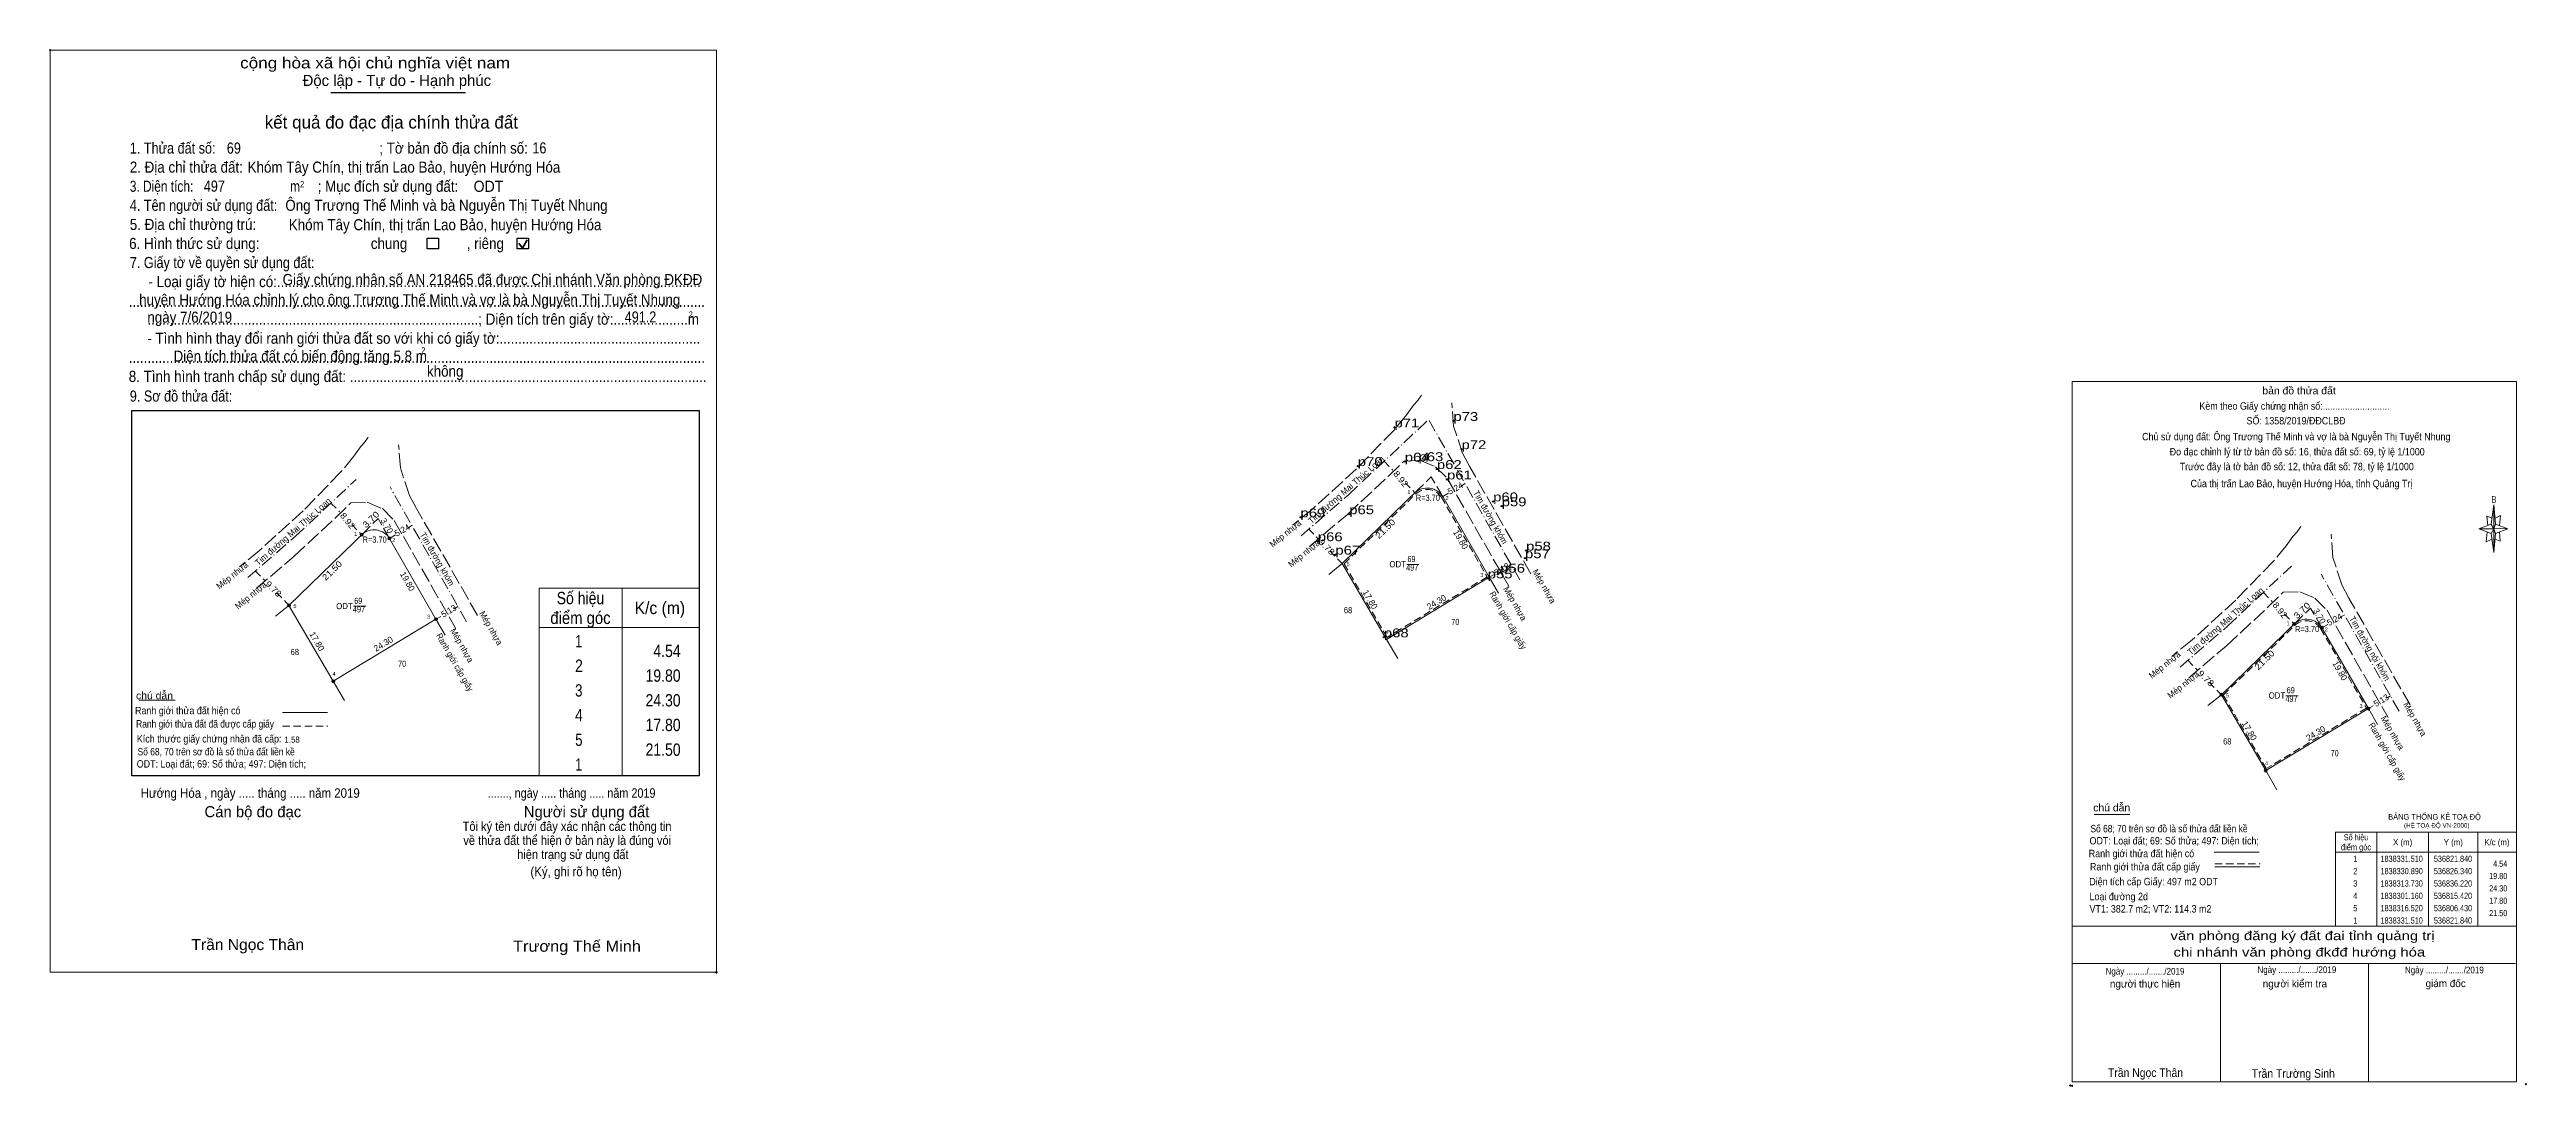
# Model space of a CAD drawing. Header units: metres. Extents: x 536544 to 537046, y 1838211 to 1838421.
import ezdxf
from ezdxf.enums import TextEntityAlignment as Align

# ---------------------------------------------------------------- set-up
doc = ezdxf.new("R2010")
doc.units = ezdxf.units.M
doc.header["$LTSCALE"] = 0.5
doc.header["$PDMODE"] = 32
doc.header["$PDSIZE"] = 0.25
for name, pattern in [('DOT_DASHED', [7.7, 5, -1.2, 0.3, -1.2]), ('LONG_DASHED', [7.5, 6, -1.5]), ('MEDIUM_DASHED', [4.5, 3, -1.5])]:
    doc.linetypes.add(name, pattern=pattern)
for name, color, linetype in [('1', 7, 'Continuous'), ('12', 7, 'Continuous'), ('7', 7, 'Continuous')]:
    doc.layers.add(name, color=color, linetype=linetype)
for name, color, linetype, lineweight in [('10', 7, 'MEDIUM_DASHED', 13), ('13', 7, 'Continuous', 13), ('17', 7, 'Continuous', 13), ('2', 7, 'Continuous', 25), ('28', 7, 'Continuous', 13), ('5', 7, 'Continuous', 13), ('6', 7, 'Continuous', 13), ('63', 7, 'Continuous', 13)]:
    doc.layers.add(name, color=color, linetype=linetype, lineweight=lineweight)

msp = doc.modelspace()

# ---------------------------------------------------------------- hatches: boundary and pattern name
at = {"layer": '28'}
for points in [[(536608.04, 1838322.38, 1), (536607.44, 1838322.38, 1)], [(536613.68, 1838321.62, 1), (536613.08, 1838321.62, 1)], [(536593.31, 1838308.05, 1), (536592.71, 1838308.05, 1)], [(536623.1, 1838305.26, 1), (536622.5, 1838305.26, 1)], [(536999.63, 1838304.27, 1), (536999.03, 1838304.27, 1)], [(537005.27, 1838303.51, 1), (537004.67, 1838303.51, 1)], [(536602.3, 1838292.69, 1), (536601.7, 1838292.69, 1)], [(536984.9, 1838289.94, 1), (536984.3, 1838289.94, 1)], [(537014.69, 1838287.15, 1), (537014.09, 1838287.15, 1)], [(536993.89, 1838274.58, 1), (536993.29, 1838274.58, 1)]]:
    msp.add_hatch(color=256, dxfattribs=at).paths.add_polyline_path(points)

# ---------------------------------------------------------------- linework, layer by layer
at = {"layer": '10', "linetype": 'LONG_DASHED'}
for p, q in [((536820.91, 1838348.61), (536821.77, 1838349.51)), ((536820.91, 1838348.61), (536821.77, 1838349.51)), ((536822.5, 1838350.6), (536821.77, 1838349.51)), ((536607.49, 1838340.14), (536608.35, 1838341.04)), ((536607.49, 1838340.14), (536608.35, 1838341.04)), ((536609.08, 1838342.13), (536608.35, 1838341.04)), ((536999.08, 1838322.03), (536999.94, 1838322.93)), ((536999.08, 1838322.03), (536999.94, 1838322.93)), ((537000.67, 1838324.02), (536999.94, 1838322.93))]:
    msp.add_line(p, q, dxfattribs=at)
at = {"layer": '10', "linetype": 'DOT_DASHED'}
for p, q in [((536842.43, 1838313.19), (536823.95, 1838345.7)), ((536594.28, 1838321.99), (536606.6, 1838333.54)), ((536629.01, 1838304.72), (536613.49, 1838332.03)), ((536584.67, 1838313.67), (536594.28, 1838321.99)), ((536985.87, 1838303.88), (536998.78, 1838315.99)), ((537020.6, 1838286.61), (537004.83, 1838314.34)), ((536976.26, 1838295.56), (536985.87, 1838303.88))]:
    msp.add_line(p, q, dxfattribs=at)
at = {"layer": '10'}
for p, q in [((536814.94, 1838337.25), (536816.7, 1838335.44)), ((536819.17, 1838332.9), (536821.16, 1838330.85)), ((536831.34, 1838332.7), (536830.46, 1838332.19)), ((536601.52, 1838328.78), (536603.28, 1838326.97)), ((536828.01, 1838330.79), (536826.8, 1838330.09)), ((536605.75, 1838324.43), (536607.74, 1838322.38)), ((536614.59, 1838322.32), (536613.38, 1838321.62)), ((536617.92, 1838324.23), (536617.04, 1838323.72)), ((536799.61, 1838323.53), (536801.62, 1838321.47)), ((536803.93, 1838319.09), (536806.43, 1838316.52)), ((536586.19, 1838315.06), (536588.2, 1838313)), ((536837.21, 1838314.3), (536836.22, 1838313.73)), ((536840.67, 1838316.29), (536839.86, 1838315.82)), ((536590.51, 1838310.62), (536593.01, 1838308.05)), ((536627.25, 1838307.82), (536626.44, 1838307.35)), ((536993.11, 1838310.67), (536994.87, 1838308.86)), ((536623.79, 1838305.83), (536622.8, 1838305.26)), ((536997.34, 1838306.32), (536999.33, 1838304.27)), ((537006.18, 1838304.21), (537004.97, 1838303.51)), ((537009.51, 1838306.12), (537008.63, 1838305.61)), ((536977.78, 1838296.95), (536979.79, 1838294.89)), ((536982.1, 1838292.51), (536984.6, 1838289.94)), ((537015.38, 1838287.72), (537014.39, 1838287.15)), ((537018.84, 1838289.71), (537018.03, 1838289.24))]:
    msp.add_line(p, q, dxfattribs=at)
at = {"layer": '10', "linetype": 'Continuous'}
for p, q in [((536806.43, 1838316.52), (536821.84, 1838331.51)), ((536826.34, 1838330.89), (536836.22, 1838313.73)), ((536593.01, 1838308.05), (536608.42, 1838323.04)), ((536612.92, 1838322.42), (536622.8, 1838305.26)), ((536803.7, 1838314.32), (536806.43, 1838316.52)), ((536590.28, 1838305.85), (536593.01, 1838308.05)), ((536984.6, 1838289.94), (537000.01, 1838304.93)), ((537004.51, 1838304.31), (537014.39, 1838287.15)), ((536981.87, 1838287.74), (536984.6, 1838289.94))]:
    msp.add_line(p, q, dxfattribs=at)
at = {"layer": '10', "linetype": 'LONG_DASHED'}
for points in [[(536820.91, 1838348.61), (536819.56, 1838346.72), (536816.97, 1838343.56), (536809.32, 1838335.7), (536800.48, 1838327.62), (536796.38, 1838324.3)], [(536844.66, 1838314.46), (536832.27, 1838336.12), (536830.84, 1838338.79), (536829.02, 1838344.35), (536828.66, 1838349.06)], [(536607.49, 1838340.14), (536606.14, 1838338.25), (536603.55, 1838335.09), (536595.9, 1838327.23), (536587.06, 1838319.15), (536582.96, 1838315.83)], [(536631.24, 1838305.99), (536618.85, 1838327.65), (536617.42, 1838330.32), (536615.6, 1838335.88), (536615.24, 1838340.59)], [(536799.81, 1838319.97), (536807.48, 1838326.47), (536815.87, 1838334.28), (536818.97, 1838337.28), (536822.31, 1838337.39), (536825.36, 1838336.12), (536827.76, 1838333.71), (536840.21, 1838311.92)], [(536586.39, 1838311.5), (536594.06, 1838318), (536602.45, 1838325.81), (536605.55, 1838328.81), (536608.89, 1838328.92), (536611.94, 1838327.65), (536614.34, 1838325.24), (536626.79, 1838303.45)], [(537022.83, 1838287.88), (537010.44, 1838309.54), (537009.01, 1838312.21), (537007.19, 1838317.77), (537006.83, 1838322.48)], [(536999.08, 1838322.03), (536997.73, 1838320.14), (536995.14, 1838316.98), (536987.49, 1838309.12), (536978.65, 1838301.04), (536974.55, 1838297.72)], [(536977.98, 1838293.39), (536985.65, 1838299.89), (536994.04, 1838307.7), (536997.14, 1838310.7), (537000.48, 1838310.81), (537003.53, 1838309.54), (537005.93, 1838307.13), (537018.38, 1838285.34)]]:
    msp.add_lwpolyline(points, dxfattribs=at)
at = {"layer": '10', "linetype": 'DOT_DASHED'}
msp.add_lwpolyline([(536798.09, 1838322.14), (536807.7, 1838330.46), (536823.95, 1838345.7)], dxfattribs=at)
at = {"layer": '10'}
for points in [[(536821.84, 1838331.51), (536824.49, 1838334.09), (536826.33, 1838330.89)], [(536826.53, 1838329.96), (536835.81, 1838313.83), (536815.53, 1838301.57), (536806.81, 1838316.47), (536821.37, 1838330.64)], [(536608.42, 1838323.04), (536611.07, 1838325.62), (536612.91, 1838322.42)], [(537000.01, 1838304.93), (537002.66, 1838307.51), (537004.5, 1838304.31)], [(537004.7, 1838303.38), (537013.98, 1838287.25), (536993.7, 1838274.99), (536984.98, 1838289.89), (536999.54, 1838304.06)]]:
    msp.add_lwpolyline(points, dxfattribs=at)
at = {"layer": '10', "linetype": 'Continuous'}
for points in [[(536806.43, 1838316.52), (536815.42, 1838301.16), (536815.42, 1838301.16)], [(536593.01, 1838308.05), (536602, 1838292.69), (536602, 1838292.69)], [(536984.6, 1838289.94), (536993.59, 1838274.58), (536993.59, 1838274.58)]]:
    msp.add_lwpolyline(points, dxfattribs=at)
for centre in [(536823.664, 1838328.1225), (536610.244, 1838319.6525), (537001.834, 1838301.5425)]:
    msp.add_arc(centre, 3.7, 29.93151, 134.20846, dxfattribs=at)
at = {"layer": '10'}
for centre in [(536823.664, 1838328.1225), (537001.834, 1838301.5425)]:
    msp.add_arc(centre, 3.4, 32.67148, 132.33822, dxfattribs=at)
at = {"layer": '13'}
for points in [[(536817.69, 1838297.27), (536815.42, 1838301.16), (536836.22, 1838313.73), (536838.08, 1838310.51)], [(536604.27, 1838288.8), (536602, 1838292.69), (536622.8, 1838305.26), (536624.66, 1838302.04)], [(536995.86, 1838270.69), (536993.59, 1838274.58), (537014.39, 1838287.15), (537016.25, 1838283.93)]]:
    msp.add_lwpolyline(points, dxfattribs=at)
at = {"layer": '17'}
for p, q in [((536562.68, 1838288.84), (536569.92, 1838288.84)), ((536958.83, 1838265.68), (536966.07, 1838265.68))]:
    msp.add_line(p, q, dxfattribs=at)
at = {"layer": '2'}
for p, q in [((536601.48, 1838411.92), (536628.78, 1838411.92)), ((536561.17, 1838347.53), (536676.11, 1838347.53)), ((536676.11, 1838347.53), (536676.11, 1838273.55))]:
    msp.add_line(p, q, dxfattribs=at)
at = {"layer": '2', "lineweight": 35}
for p, q in [((536639.56, 1838381.4), (536640.33, 1838380.4)), ((536640.33, 1838380.4), (536641.26, 1838382.08))]:
    msp.add_line(p, q, dxfattribs=at)
at = {"layer": '2', "lineweight": 13}
msp.add_lwpolyline([(536544.62, 1838420.49), (536679.63, 1838420.49), (536679.63, 1838233.75), (536544.62, 1838233.75)], close=True, dxfattribs=at)
at = {"layer": '2'}
for points in [[(536621.02, 1838382.4), (536623.34, 1838382.4), (536623.34, 1838380.24), (536621.02, 1838380.24)], [(536639.26, 1838382.4), (536641.58, 1838382.4), (536641.58, 1838380.24), (536639.26, 1838380.24)]]:
    msp.add_lwpolyline(points, close=True, dxfattribs=at)
msp.add_lwpolyline([(536676.11, 1838273.55), (536561.17, 1838273.55), (536561.17, 1838347.53)], dxfattribs=at)
for p in [(536544.62, 1838420.49), (536679.62, 1838233.75)]:
    msp.add_point(p, dxfattribs=at)
at = {"layer": '28'}
for p, q in [((536819.51, 1838316.33), (536821.99, 1838316.33)), ((536606.09, 1838307.86), (536608.57, 1838307.86)), ((536997.68, 1838289.75), (537000.16, 1838289.75))]:
    msp.add_line(p, q, dxfattribs=at)
for centre in [(536607.74, 1838322.38), (536613.38, 1838321.62), (536593.01, 1838308.05), (536622.8, 1838305.26), (536999.33, 1838304.27), (537004.97, 1838303.51), (536602, 1838292.69), (536984.6, 1838289.94), (537014.39, 1838287.15), (536993.59, 1838274.58)]:
    msp.add_circle(centre, 0.3, dxfattribs=at)
at = {"layer": '5'}
for p, q in [((537039.27, 1838324.53), (537039.77, 1838328.43)), ((537039.27, 1838322.63), (537036.77, 1838323.53)), ((537040.17, 1838322.63), (537039.77, 1838318.73)), ((537040.17, 1838324.53), (537042.67, 1838323.53)), ((537040.97, 1838322.93), (537041.07, 1838321.03)), ((537041.07, 1838321.03), (537040.07, 1838321.43)), ((536954.39, 1838243.09), (537044.39, 1838243.09)), ((536954.39, 1838235.49), (537044.19, 1838235.49)), ((536954.39, 1838235.49), (537044.19, 1838235.49)), ((536954.39, 1838235.49), (537044.19, 1838235.49)), ((536984.39, 1838211.59), (536984.39, 1838235.49)), ((537014.39, 1838211.59), (537014.39, 1838235.49))]:
    msp.add_line(p, q, dxfattribs=at)
for points in [[(536954.39, 1838353.39), (537044.39, 1838353.39), (537044.39, 1838211.59), (536954.39, 1838211.59)], [(537039.77, 1838328.43), (537040.17, 1838324.53), (537039.77, 1838323.53)], [(537039.77, 1838323.53), (537036.77, 1838323.53), (537039.27, 1838324.53), (537040.17, 1838322.63), (537042.67, 1838323.53), (537039.77, 1838323.63)], [(537039.77, 1838323.53), (537039.77, 1838318.73), (537039.27, 1838322.63)]]:
    msp.add_lwpolyline(points, close=True, dxfattribs=at)
for points in [[(537039.77, 1838323.53), (537039.27, 1838324.53), (537036.77, 1838323.53)], [(537038.47, 1838322.93), (537038.27, 1838320.93), (537039.37, 1838321.43)], [(537039.47, 1838325.73), (537038.37, 1838326.13), (537038.57, 1838324.23)], [(537039.77, 1838323.53), (537040.17, 1838322.63), (537042.67, 1838323.53)], [(537040.07, 1838325.73), (537041.17, 1838326.23), (537040.97, 1838324.23)], [(537044.39, 1838211.59), (536954.39, 1838211.59), (536954.39, 1838235.49)]]:
    msp.add_lwpolyline(points, dxfattribs=at)
for p in [(536953.93, 1838210.81), (536954.33, 1838210.75)]:
    msp.add_point(p, dxfattribs=at)
at = {"layer": '6'}
for p, q in [((536591.7, 1838286.38), (536600.84, 1838286.38)), ((536983.13, 1838258.06), (536992.27, 1838258.06)), ((536983.27, 1838255.12), (536992.41, 1838255.12))]:
    msp.add_line(p, q, dxfattribs=at)
at = {"layer": '6', "linetype": 'MEDIUM_DASHED'}
for p, q in [((536591.7, 1838283.56), (536600.9, 1838283.56)), ((536983.27, 1838255.74), (536992.47, 1838255.74))]:
    msp.add_line(p, q, dxfattribs=at)
at = {"layer": '6'}
msp.add_point((537046.29, 1838211.09), dxfattribs=at)
at = {"layer": '63'}
for p, q in [((536643.71, 1838273.55), (536643.71, 1838311.55)), ((536660.51, 1838311.55), (536660.51, 1838273.55)), ((536660.51, 1838311.55), (536660.51, 1838273.55)), ((536676.11, 1838311.55), (536676.11, 1838273.55)), ((537016.09, 1838262.09), (537016.09, 1838243.09)), ((537026.59, 1838262.09), (537026.59, 1838243.09)), ((537036.59, 1838262.09), (537036.59, 1838243.09)), ((537007.69, 1838258.09), (537044.39, 1838258.09))]:
    msp.add_line(p, q, dxfattribs=at)
for points in [[(536643.71, 1838311.55), (536660.51, 1838311.55), (536676.11, 1838311.55)], [(536643.71, 1838303.55), (536660.51, 1838303.55), (536676.11, 1838303.55)], [(536676.11, 1838273.55), (536660.51, 1838273.55), (536643.71, 1838273.55)]]:
    msp.add_lwpolyline(points, dxfattribs=at)
msp.add_lwpolyline([(537007.69, 1838262.09), (537044.39, 1838262.09), (537044.39, 1838243.09), (537007.69, 1838243.09)], close=True, dxfattribs=at)
at = {"layer": '7'}
for p in [(536817.04, 1838344.09), (536828.98, 1838345.4), (536819.12, 1838337.18), (536821.9, 1838337.26), (536830.62, 1838339.69), (536809.6, 1838336.26), (536825.63, 1838335.66), (536827.69, 1838333.56), (536837.03, 1838329.11), (536838.76, 1838328.13), (536797.98, 1838325.89), (536807.87, 1838326.51), (536801.5, 1838321.05), (536805.06, 1838318.33), (536843.48, 1838317.61), (536843.71, 1838319.15), (536835.93, 1838313.52), (536838.46, 1838314.68), (536814.88, 1838301.58)]:
    msp.add_point(p, dxfattribs=at)

# ---------------------------------------------------------------- texts
at = {"layer": '1'}
for s, width, p in [('69', 0.85, (536820.475, 1838316.82)), ('ODT', 0.95, (536817.68, 1838315.76)), ('497', 0.85, (536820.625, 1838315.09)), ('ODT', 0.95, (536604.26, 1838307.29)), ('497', 0.85, (536607.205, 1838306.62)), ('69', 0.85, (536607.055, 1838308.35)), ('ODT', 0.95, (536995.85, 1838289.18)), ('497', 0.85, (536998.795, 1838288.51)), ('69', 0.85, (536998.645, 1838290.24))]:
    msp.add_text(s, height=1.25, dxfattribs=dict(at, width=width)).set_placement(p, align=Align.CENTER)
for s, height, width, p in [('BẢNG THỐNG KÊ TOẠ ĐỘ ', 1.15, 0.95, (537018.4, 1838264.65)), ('(HỆ TOẠ ĐỘ VN-2000)', 0.93, 0.9, (537021.6, 1838263.03))]:
    msp.add_text(s, height=height, dxfattribs=dict(at, width=width)).set_placement(p)
at = {"layer": '10', "width": 0.9}
for p in [(536823.795, 1838329.22), (536610.375, 1838320.75), (537001.965, 1838302.64)]:
    msp.add_text('R=3.70', height=1.25, dxfattribs=at).set_placement(p, align=Align.CENTER)
at = {"layer": '12', "width": 1.25}
for s, p in [('p71', (536817.04, 1838344.09)), ('p73', (536828.98, 1838345.4)), ('p70', (536809.6, 1838336.26)), ('p64', (536819.12, 1838337.18)), ('p63', (536821.9, 1838337.26)), ('p62', (536825.63, 1838335.66)), ('p72', (536830.62, 1838339.69)), ('p61', (536827.69, 1838333.56)), ('p69', (536797.98, 1838325.89)), ('p65', (536807.87, 1838326.51)), ('p60', (536837.03, 1838329.11)), ('p59', (536838.76, 1838328.13)), ('p66', (536801.5, 1838321.05)), ('p67', (536805.06, 1838318.33)), ('p57', (536843.48, 1838317.61)), ('p58', (536843.71, 1838319.15)), ('p55', (536835.93, 1838313.52)), ('p56', (536838.46, 1838314.68)), ('p68', (536814.88, 1838301.58))]:
    msp.add_text(s, height=1.8, dxfattribs=at).set_placement(p)
at = {"layer": '13'}
for s, width, p in [('68', 0.8, (536807.62, 1838306.46)), ('70', 0.85, (536829.365, 1838304.07)), ('68', 0.8, (536594.2, 1838297.99)), ('70', 0.85, (536615.945, 1838295.6)), ('68', 0.8, (536985.79, 1838279.88)), ('70', 0.85, (537007.535, 1838277.49))]:
    msp.add_text(s, height=1.25, dxfattribs=dict(at, width=width)).set_placement(p, align=Align.CENTER)
at = {"layer": '2'}
for s, height, width, p in [('cộng hòa xã hội chủ nghĩa việt nam', 2.253, 1.15, (536583.12, 1838416.8)), ('2. Địa chỉ thửa đất:', 2.253, 0.9, (536560.76, 1838395.68)), ('1. Thửa đất số:', 2.253, 0.85, (536560.76, 1838399.54)), ('69', 2.25, 0.85, (536580.42, 1838399.54)), ('Khóm Tây Chín, thị trấn Lao Bảo, huyện Hướng Hóa', 2.25, 0.9, (536584.64, 1838395.68)), ('; Tờ bản đồ địa chính số:', 2.253, 0.9, (536611.32, 1838399.54)), ('16', 2.25, 0.85, (536642.34, 1838399.57)), ('3. Diện tích:', 2.253, 0.8, (536560.76, 1838391.81)), ('497', 2.25, 0.85, (536575.76, 1838391.83)), ('m', 2.253, 0.8, (536593.24, 1838391.81)), ('2', 1.288, 0.8, (536595.27, 1838392.72)), ('; Mục đích sử dụng đất:', 2.253, 0.9, (536598.83, 1838391.81)), ('ODT', 2.25, 0.95, (536630.43, 1838391.8)), ('4. Tên người sử dụng đất:', 2.253, 0.85, (536560.76, 1838387.95)), ('Ông Trương Thế Minh và bà Nguyễn Thị Tuyết Nhung', 2.25, 0.9, (536592.28, 1838387.96)), ('6. Hình thức sử dụng:', 2.253, 0.9, (536560.63, 1838380.22)), ('5. Địa chỉ thường trú:', 2.253, 0.9, (536560.76, 1838384.08)), ('Khóm Tây Chín, thị trấn Lao Bảo, huyện Hướng Hóa', 2.25, 0.9, (536592.98, 1838384.02)), ('chung                , riêng', 2.253, 0.9, (536609.6, 1838380.22)), ('7. Giấy tờ về quyền sử dụng đất:', 2.253, 0.85, (536560.76, 1838376.36)), ('     - Loại giấy tờ hiện có:..................................................................................................................', 2.253, 0.9, (536560.76, 1838372.5)), ('Giấy chứng nhân số AN 218465 đã được Chi nhánh Văn phòng ĐKĐĐ', 2.25, 0.9, (536591.72, 1838372.92)), ('...........................................................................................................................................................', 2.253, 0.9, (536560.54, 1838368.51)), ('huyện Hướng Hóa chỉnh lý cho ông Trương Thế Minh và vợ là bà Nguyễn Thị Tuyết Nhung ', 2.25, 0.9, (536562.66, 1838368.81)), ('ngày 7/6/2019', 2.25, 0.9, (536564.32, 1838365.29)), ('     .........................................................................................; Diện tích trên giấy tờ:....................m', 2.253, 0.9, (536560.55, 1838364.89)), ('491.2', 2.25, 0.85, (536661.05, 1838365.34)), ('2', 1.288, 0.8, (536674.01, 1838366.31)), ('     - Tình hình thay đổi ranh giới thửa đất so với khi có giấy tờ:......................................................', 2.253, 0.9, (536560.55, 1838361.03)), ('...........................................................................................................................................................', 2.253, 0.9, (536560.55, 1838357.16)), ('   Diện tích thửa đất có biến động tăng 5.8 m', 2.25, 0.9, (536567.37, 1838357.4)), ('2', 1.288, 0.8, (536619.83, 1838359.05)), ('8. Tình hình tranh chấp sử dụng đất: ................................................................................................', 2.253, 0.9, (536560.55, 1838353.3)), ('không', 2.254, 0.9, (536620.98, 1838354.36)), ('9. Sơ đồ thửa đất:', 2.253, 0.85, (536560.76, 1838349.32)), ('Hướng Hóa , ngày ..... tháng ..... năm 2019', 1.93, 0.9, (536562.96, 1838269.08)), ('......., ngày ..... tháng ..... năm 2019', 1.93, 0.85, (536633.26, 1838269.08)), ('(Ký, ghi rõ họ tên)', 1.932, 0.9, (536641.94, 1838253.18)), ('Trần Ngọc Thân', 2.25, 1.05, (536573.25, 1838238.24)), ('Trương Thế Minh', 2.25, 1.1, (536638.42, 1838237.91))]:
    msp.add_text(s, height=height, dxfattribs=dict(at, width=width)).set_placement(p)
for s, height, p in [('Độc lập - Tự do - Hạnh phúc', 2.253, (536595.78, 1838413.24)), ('Cán bộ đo đạc', 2.254, (536575.89, 1838265.14)), ('Người sử dụng đất', 2.253, (536640.6, 1838265.14))]:
    msp.add_text(s, height=height, dxfattribs=at).set_placement(p)
for s, height, p in [('kết quả đo đạc địa chính thửa đất', 2.576, (536613.765, 1838404.62)), ('.', 0.644, (536679.6186, 1838233.41))]:
    msp.add_text(s, height=height, dxfattribs=at).set_placement(p, align=Align.CENTER)
for s, height, width, p in [('1.58', 1.25, 0.95, (536593.65, 1838280.24)), ('Tôi ký tên dưới đây xác nhận các thông tin', 1.862, 0.9, (536649.37, 1838262.38)), ('về thửa đất thể hiện ở bản này là đúng vói', 1.862, 0.9, (536649.39, 1838259.54)), ('hiện trạng sử dụng đất', 1.862, 0.9, (536650.535, 1838256.69))]:
    msp.add_text(s, height=height, dxfattribs=dict(at, width=width)).set_placement(p, align=Align.CENTER)
at = {"layer": '5'}
for s, height, width, p in [('bản đồ thửa đất', 1.5, 1.05, (537000.33, 1838350.8)), ('Kèm theo Giấy chứng nhận số:...........................', 1.5, 0.9, (536999.4, 1838347.68)), ('Chủ sử dụng đất: Ông Trương Thế Minh và vợ là bà Nguyễn Thị Tuyết Nhung', 1.5, 0.9, (536999.77, 1838341.48)), ('SỐ: 1358/2019/ĐĐCLBĐ', 1.5, 0.9, (536999.725, 1838344.7)), ('Đo đạc chỉnh lý từ tờ bản đồ số: 16, thửa đất số: 69, tỷ lệ 1/1000 ', 1.5, 0.9, (537000.205, 1838338.42)), ('Trước đây là tờ bản đồ số: 12, thửa đất số: 78, tỷ lệ 1/1000 ', 1.5, 0.9, (537000.115, 1838335.42)), ('Của thị trấn Lao Bảo, huyện Hướng Hóa, tỉnh Quảng Trị', 1.5, 0.9, (537000.815, 1838331.98)), ('B', 1.378, 0.8, (537039.84, 1838328.82)), ('văn phòng đăng ký đất đai tỉnh quảng trị', 1.8, 1.25, (537001.04, 1838240.25)), ('chi nhánh văn phòng đkđđ hướng hóa', 1.8, 1.25, (537000.39, 1838236.93)), ('Ngày ........./......./2019', 1.35, 0.9, (536969.115, 1838233.28)), ('Ngày ........./......./2019', 1.35, 0.9, (536999.895, 1838233.6)), ('Ngày ........./......./2019', 1.35, 0.9, (537029.775, 1838233.54)), ('Trần Ngọc Thân', 1.75, 0.9, (536969.22, 1838212.54)), ('Trần Trường Sinh', 1.75, 0.9, (536999.17, 1838212.37))]:
    msp.add_text(s, height=height, dxfattribs=dict(at, width=width)).set_placement(p, align=Align.CENTER)
for s, p in [('người thực hiện', (536969.13, 1838230.66)), ('người kiểm tra', (536999.495, 1838230.68)), ('giám đốc', (537030.045, 1838230.74))]:
    msp.add_text(s, height=1.5, dxfattribs=at).set_placement(p, align=Align.CENTER)
at = {"layer": '6'}
for s, width, p in [('Ranh giới thửa đất hiện có ', 0.9, (536561.82, 1838286)), ('chú dẫn', 1.05, (536562.02, 1838289.04)), ('Ranh giới thửa đất đã được cấp giấy', 0.85, (536562.04, 1838283.31)), ('Kích thước giấy chứng nhận đã cấp:', 0.9, (536562.2, 1838280.28)), ('Số 68, 70 trên sơ đồ là số thửa đất liền kề', 0.85, (536562.34, 1838277.67)), ('ODT: Loại đất; 69: Số thửa; 497: Diện tích;', 0.9, (536562.16, 1838275.2)), ('chú dẫn', 1.05, (536958.62, 1838266.35)), ('Số 68; 70 trên sơ đồ là số thửa đất liền kề', 0.85, (536958.06, 1838262.09)), ('Ranh giới thửa đất hiện có ', 0.9, (536957.72, 1838257.05)), ('ODT: Loại đất; 69: Số thửa; 497: Diện tích;', 0.9, (536957.88, 1838259.63)), ('Diện tích cấp Giấy: 497 m2 ODT ', 0.9, (536957.82, 1838251.36)), ('Ranh giới thửa đất cấp giấy', 0.9, (536957.96, 1838254.37)), ('VT1: 382.7 m2; VT2: 114.3 m2', 0.9, (536957.88, 1838245.84)), ('Loại đường 2d ', 0.9, (536957.88, 1838248.34))]:
    msp.add_text(s, height=1.5, dxfattribs=dict(at, width=width)).set_placement(p)
at = {"layer": '63'}
for s, rotation, p in [('Tim đường Mai Thúc Loan', 41.169, (536807.6536, 1838330.9857)), ('5.24', 28.945, (536829.6625, 1838331.2076)), ('Tim đường Mai Thúc Loan', 41.169, (536594.2336, 1838322.5157)), ('3.70', 299.932, (536612.3198, 1838323.8518)), ('5.24', 28.945, (536616.2425, 1838322.7376)), ('Mép nhựa', 38.812, (536795.3083, 1838322.1035)), ('19.80', 299.932, (536829.9042, 1838321.0668)), ('Mép nhựa', 38.812, (536799.0783, 1838318.0735)), ('Mép nhựa', 38.812, (536581.8883, 1838313.6335)), ('Mép nhựa', 38.812, (536585.6583, 1838309.6035)), ('19.80', 299.932, (536616.4842, 1838312.5968)), ('5.18', 31.146, (536839.1267, 1838314.8506)), ('Mép nhựa', 299.932, (536846.8297, 1838311.6168)), ('5.13', 31.146, (536625.7067, 1838306.3845)), ('17.80', 300.34, (536811.5599, 1838308.9207)), ('24.30', 31.146, (536825.8767, 1838308.1842)), ('Mép nhựa', 299.932, (536840.9397, 1838308.1068)), ('Tim đường Mai Thúc Loan', 41.169, (536985.8236, 1838304.4057)), ('3.70', 299.932, (537003.9298, 1838305.5718)), ('17.80', 300.34, (536598.1399, 1838300.4507)), ('Mép nhựa', 299.932, (536627.5197, 1838299.6368)), ('Mép nhựa', 299.932, (536633.4097, 1838303.1468)), ('5.24', 28.945, (537007.8325, 1838304.6276)), ('24.30', 31.146, (536612.4567, 1838299.7142)), ('Mép nhựa', 38.812, (536973.4783, 1838295.5235)), ('Mép nhựa', 38.812, (536977.2483, 1838291.4935)), ('19.80', 299.932, (537008.0742, 1838294.4868)), ('5.13', 31.146, (537017.2967, 1838288.2745)), ('Mép nhựa', 299.932, (537023.2797, 1838284.7068)), ('17.80', 300.34, (536989.7299, 1838282.3407)), ('24.30', 31.146, (537004.0467, 1838281.6042)), ('Mép nhựa', 299.932, (537018.7297, 1838281.9268))]:
    msp.add_text(s, height=1.25, rotation=rotation, dxfattribs=at).set_placement(p, align=Align.CENTER)
for s, rotation, width, p in [('8.92', 308.678, 1.1, (536817.8183, 1838333.2756)), ('Tim đường khóm', 299.932, 0.95, (536835.9429, 1838325.6018)), ('8.92', 308.678, 1.1, (536604.3983, 1838324.8056)), ('3.70', 44.208, 1.2, (536610.0342, 1838324.9949)), ('Tim đường khóm', 299.932, 0.95, (536622.5229, 1838317.1318)), ('21.50', 44.208, 1.15, (536815.6042, 1838323.1069)), ('9.78', 315.52, 1.15, (536802.8521, 1838319.4135)), ('9.78', 315.52, 1.15, (536589.4321, 1838310.9435)), ('21.50', 44.208, 1.15, (536602.1842, 1838314.6369)), ('Ranh giới cấp giấy', 299.932, 0.95, (536839.4976, 1838304.6968)), ('8.92', 308.678, 1.1, (536995.9883, 1838306.6956)), ('3.70', 44.208, 1.2, (537001.3442, 1838306.5649)), ('Ranh giới cấp giấy', 299.932, 0.95, (536626.0776, 1838296.2268)), ('Tim đường nội khóm', 299.932, 0.95, (537014.1176, 1838299.0168)), ('21.50', 44.208, 1.15, (536993.7742, 1838296.5269)), ('9.78', 315.52, 1.15, (536981.0221, 1838292.8335)), ('Ranh giới cấp giấy', 299.932, 0.95, (537017.6676, 1838278.1168))]:
    msp.add_text(s, height=1.25, rotation=rotation, dxfattribs=dict(at, width=width)).set_placement(p, align=Align.CENTER)
for s, height, width, p in [(' 1', 0.8, 0.9, (536820.25, 1838330.59)), (' 2', 0.8, 0.9, (536827.99, 1838329.37)), (' 1', 0.8, 0.9, (536606.83, 1838322.12)), (' 2', 0.8, 0.9, (536614.57, 1838320.9)), (' 5', 0.8, 0.9, (536807.95, 1838315.99)), (' 3', 0.8, 0.95, (536835.03, 1838313.82)), (' 5', 0.8, 0.9, (536594.53, 1838307.52)), (' 3', 0.8, 0.95, (536621.61, 1838305.35)), (' 4', 0.8, 0.95, (536815.88, 1838302.26)), (' 1', 0.8, 0.9, (536998.42, 1838304.01)), (' 2', 0.8, 0.9, (537006.16, 1838302.79)), ('4.54', 2.5, 0.85, (536672.38, 1838297.58)), (' 4', 0.8, 0.95, (536602.46, 1838293.79)), ('19.80', 2.5, 0.85, (536672.38, 1838292.58)), ('24.30', 2.5, 0.85, (536672.38, 1838287.58)), (' 5', 0.8, 0.9, (536986.12, 1838289.41)), (' 3', 0.8, 0.95, (537013.2, 1838287.24)), ('17.80', 2.5, 0.85, (536672.38, 1838282.58)), ('21.50', 2.5, 0.85, (536672.38, 1838277.58)), (' 4', 0.8, 0.95, (536994.05, 1838275.68)), ('19.80', 1.25, 0.85, (537042.53, 1838252.61)), ('4.54', 1.25, 0.85, (537042.53, 1838255.11)), ('24.30', 1.25, 0.85, (537042.53, 1838250.11)), ('17.80', 1.25, 0.85, (537042.53, 1838247.61)), ('21.50', 1.25, 0.85, (537042.53, 1838245.11))]:
    msp.add_text(s, height=height, dxfattribs=dict(at, width=width)).set_placement(p, align=Align.RIGHT)
for s, height, width, p in [('điểm góc', 2.5, 0.9, (536652.08, 1838304.28)), ('Số hiệu', 2.5, 0.85, (536652.08, 1838308.28)), ('K/c (m)', 2.5, 0.95, (536668.17, 1838306.28)), (' 1', 2.5, 0.75, (536651.38, 1838299.58)), (' 2', 2.5, 0.85, (536651.39, 1838294.58)), (' 3', 2.5, 0.8, (536651.37, 1838289.58)), (' 4', 2.5, 0.85, (536651.38, 1838284.58)), (' 5', 2.5, 0.8, (536651.39, 1838279.58)), (' 1', 2.5, 0.75, (536651.38, 1838274.58)), ('điểm góc', 1.25, 0.9, (537011.88, 1838258.46)), ('Số hiệu', 1.25, 0.85, (537011.88, 1838260.46)), (' 1', 1.25, 0.75, (537011.53, 1838256.11)), ('1838331.510', 1.25, 0.85, (537021.13, 1838256.11)), ('X (m)', 1.25, 0.95, (537021.33, 1838259.46)), ('536821.840', 1.25, 0.85, (537031.53, 1838256.11)), ('Y (m)', 1.25, 0.95, (537031.585, 1838259.46)), ('K/c (m)', 1.25, 0.95, (537040.425, 1838259.46)), (' 3', 1.25, 0.8, (537011.525, 1838251.11)), (' 2', 1.25, 0.85, (537011.535, 1838253.61)), ('1838330.890', 1.25, 0.85, (537021.13, 1838253.61)), ('1838313.730', 1.25, 0.85, (537021.13, 1838251.11)), ('536826.340', 1.25, 0.85, (537031.53, 1838253.61)), ('536836.220', 1.25, 0.85, (537031.53, 1838251.11)), (' 4', 1.25, 0.85, (537011.53, 1838248.61)), (' 5', 1.25, 0.8, (537011.535, 1838246.11)), ('1838301.160', 1.25, 0.85, (537021.13, 1838248.61)), ('1838316.520', 1.25, 0.85, (537021.13, 1838246.11)), ('536815.420', 1.25, 0.85, (537031.53, 1838248.61)), ('536806.430', 1.25, 0.85, (537031.53, 1838246.11)), (' 1', 1.25, 0.75, (537011.53, 1838243.61)), ('1838331.510', 1.25, 0.85, (537021.13, 1838243.61)), ('536821.840', 1.25, 0.85, (537031.53, 1838243.61))]:
    msp.add_text(s, height=height, dxfattribs=dict(at, width=width)).set_placement(p, align=Align.CENTER)

doc.saveas('drawing.dxf')
